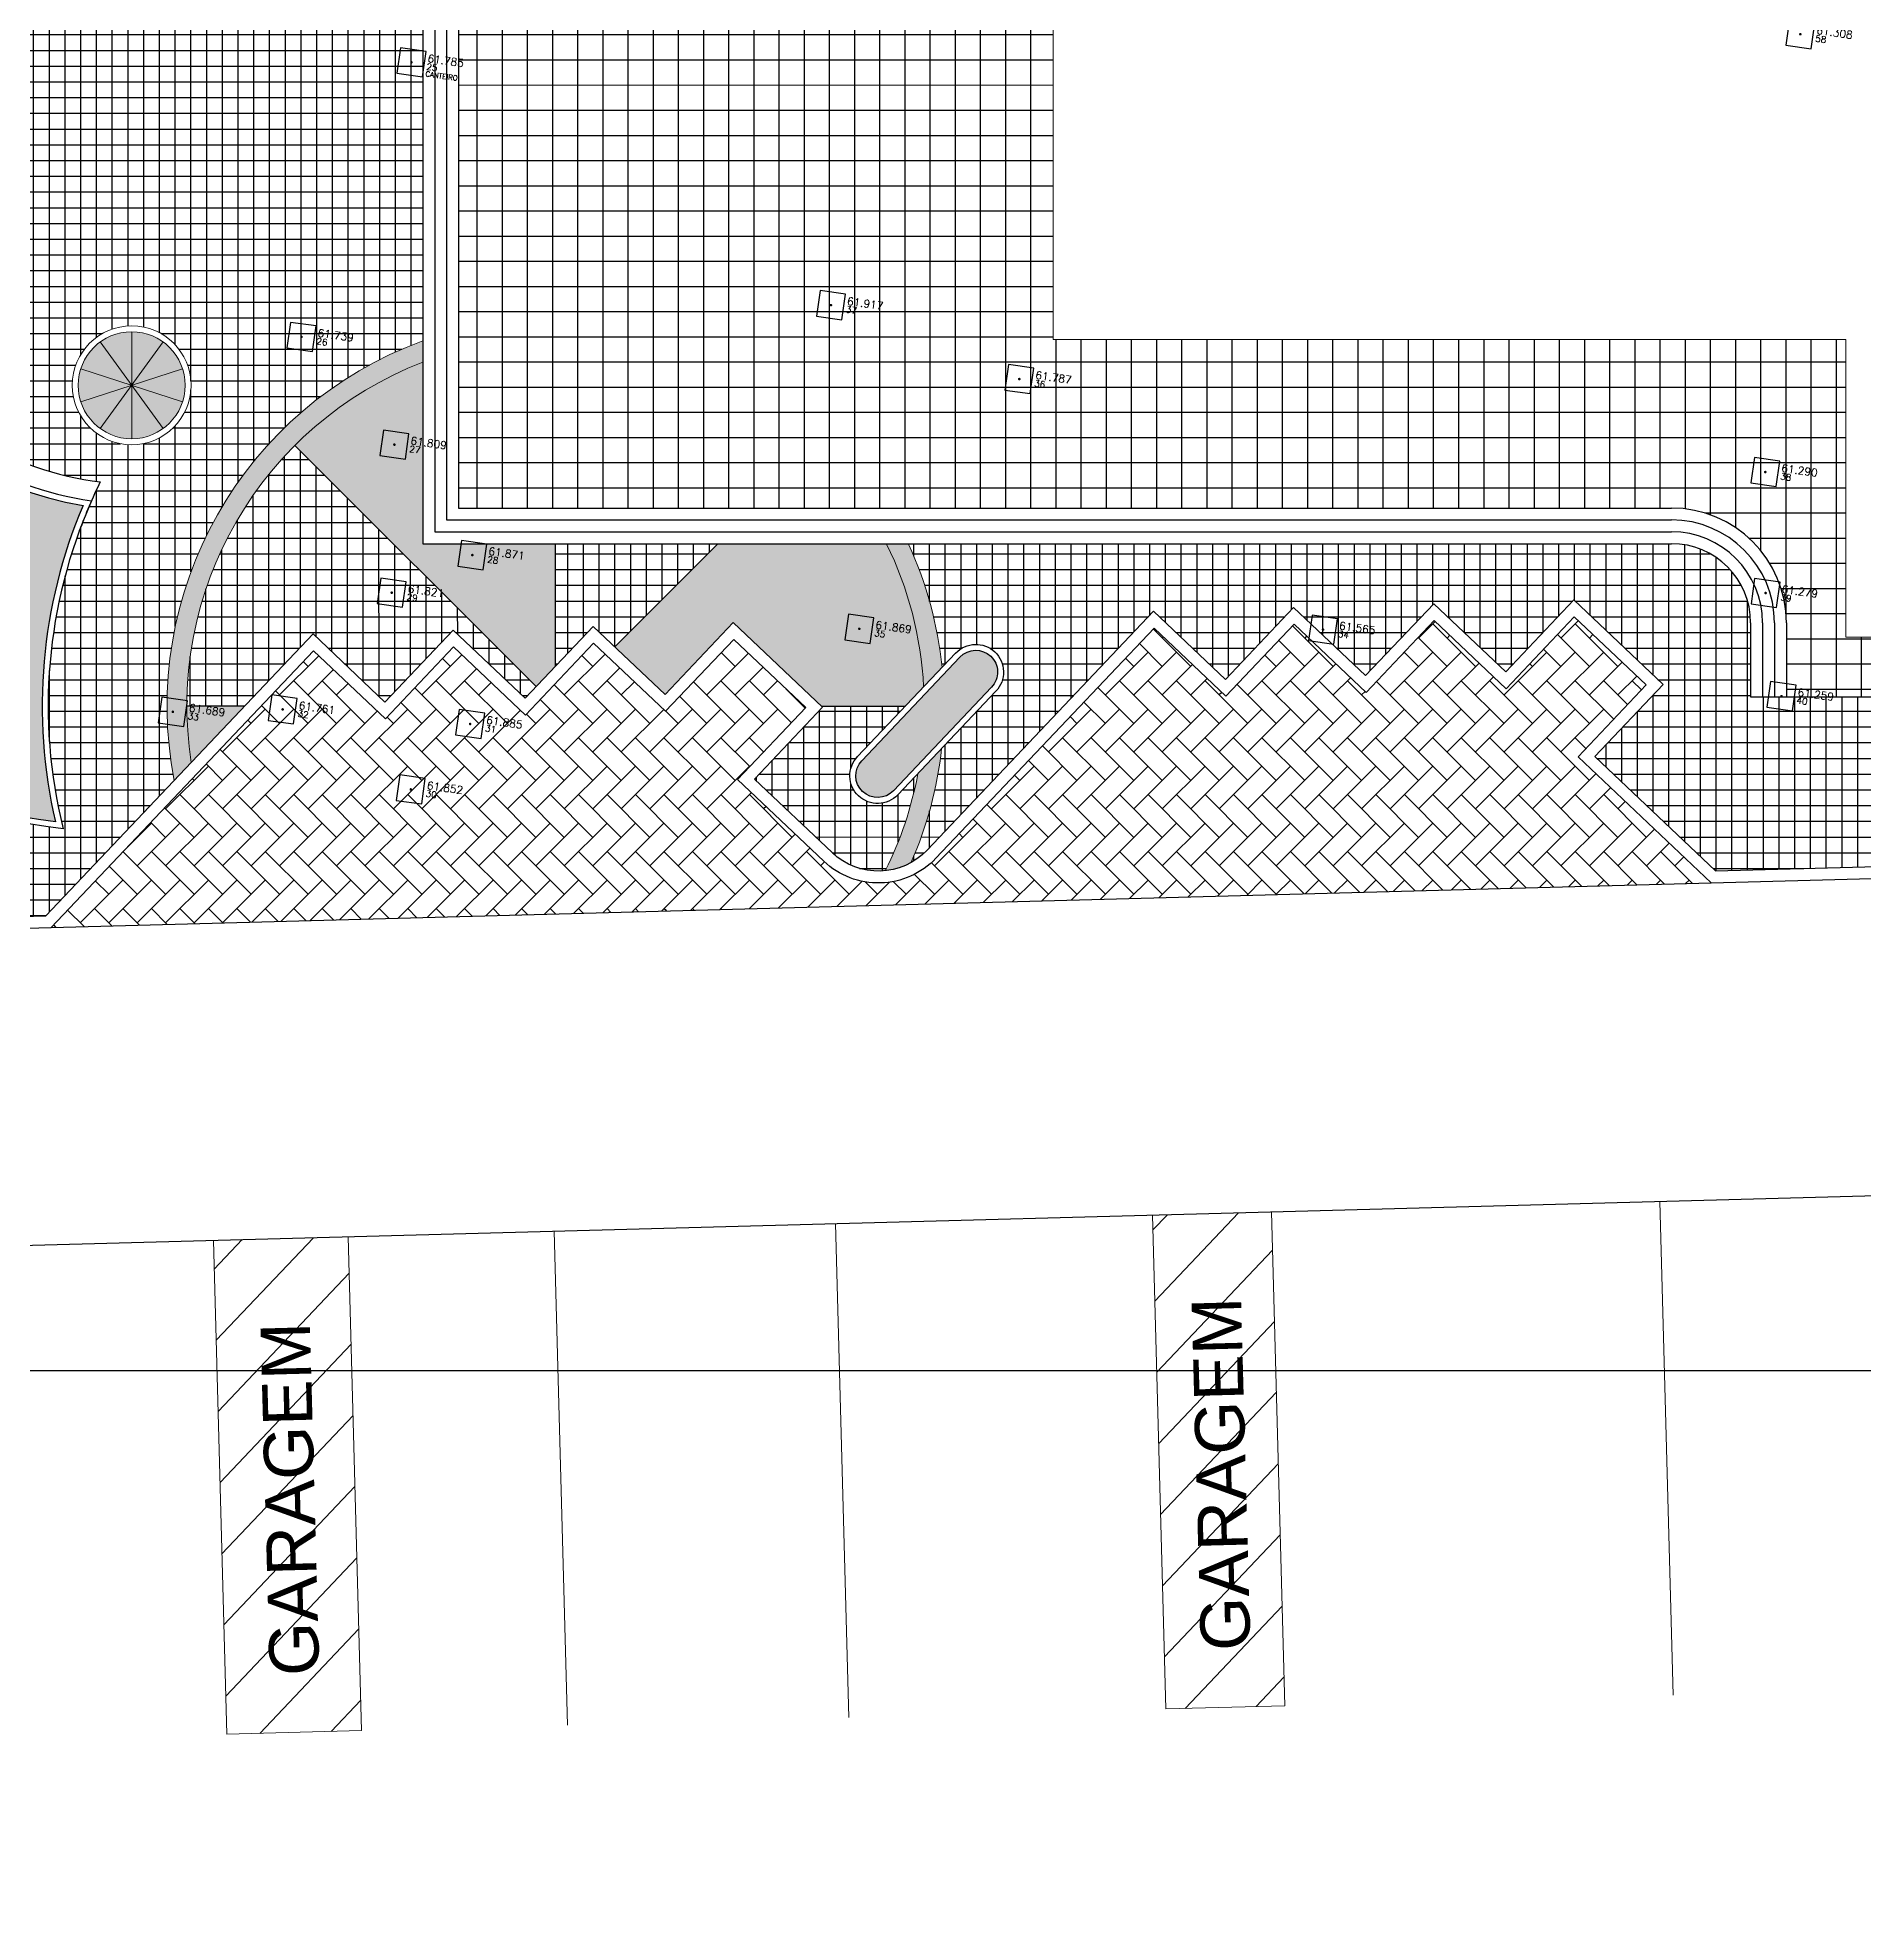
# Model space of a CAD drawing. Extents: x 387222 to 388513, y 9633222 to 9634061.
# Drawn here: x 387262.07 to 387308.14, y 9633401.35 to 9633448.41 of the extents above; entities that cross this region are included whole.
import ezdxf

# ---------------------------------------------------------------- set-up
doc = ezdxf.new("R2010")
doc.units = 0
doc.header["$LTSCALE"] = 0.04921259842519685
doc.header["$PDSIZE"] = -2.5
for name, color, linetype, lineweight in [('ARQ_ALVENARIA', 1, 'Continuous', 0), ('ARQ_PISO', 7, 'Continuous', 13), ('Layout', 8, 'Continuous', 13), ('PAISAGISMO', 73, 'Continuous', 25)]:
    doc.layers.add(name, color=color, linetype=linetype, lineweight=lineweight)
for name, color, linetype in [('BANCO', 2, 'Continuous'), ('Camada 1', 7, 'Continuous'), ('LIMESTONE', 8, 'Continuous'), ('MEIO-FIO', 3, 'Continuous'), ('P01', 22, 'Continuous'), ('P04', 41, 'Continuous'), ('P08', 8, 'Continuous'), ('P2', 2, 'Continuous'), ('PT-COTA', 2, 'Continuous'), ('PT-DESC', 9, 'Continuous'), ('PT-PONTO', 1, 'Continuous')]:
    doc.layers.add(name, color=color, linetype=linetype)
doc.styles.add('ROMANS', font='ROMANS.shx')
doc.styles.add('T7', font='arial.ttf')
pattern_1 = [(45, (51.49700812640367, 57.11181779764593), (-0.8980256121069153, 0.8980256121069154), [])]
pattern_2 = [(90, (-500, 0), (-0.396875, 1.124255375002021e-16), []), (180, (-500, 0), (-1.367271224207824e-16, -0.396875), [])]

# ---------------------------------------------------------------- blocks, each defined once
blk = doc.blocks.new('A$C21EC3EFD')
at = {"layer": 'Layout'}
h = blk.add_hatch(dxfattribs=at)
h.set_pattern_fill('LINE', color=256, scale=0.4, angle=45, style=0)
h.set_pattern_definition(pattern_1)
h.paths.add_polyline_path([(25.50000022712629, 12.4628759752959), (22.10000022716122, 12.4628759752959), (22.10000022716122, 7.264316082000732e-08), (25.50000022712629, 7.264316082000732e-08)])
h = blk.add_hatch(dxfattribs=at)
h.set_pattern_fill('LINE', color=256, scale=0.4, angle=45, style=0)
h.set_pattern_definition(pattern_1)
h.paths.add_polyline_path([(48.80000022717286, 12.4628759752959), (45.80000022717286, 12.4628759752959), (45.80000022717286, 7.264316082000732e-08), (48.80000022717286, 7.264316082000732e-08)])
for p, q in [((2.271262928843498e-07, 12.4628759752959), (90.00000022712629, 12.4628759752959)), ((22.10000022716122, 12.4628759752959), (22.10000022716122, 7.264316082000732e-08)), ((25.50000022712629, 12.4628759752959), (25.50000022712629, 7.264316082000732e-08)), ((30.70000022713793, 12.4628759752959), (30.70000022713793, 7.264316082000732e-08)), ((37.80000022717286, 12.4628759752959), (37.80000022717286, 7.264316082000732e-08)), ((45.80000022717286, 12.4628759752959), (45.80000022717286, 7.264316082000732e-08)), ((48.80000022717286, 12.4628759752959), (48.80000022717286, 7.264316082000732e-08)), ((58.60000022716122, 12.4628759752959), (58.60000022716122, 7.264316082000732e-08)), ((25.50000022712629, 7.264316082000732e-08), (22.10000022716122, 7.264316082000732e-08)), ((48.80000022717286, 7.264316082000732e-08), (45.80000022717286, 7.264316082000732e-08))]:
    blk.add_line(p, q, dxfattribs=at)
at = {"layer": 'Layout', "char_height": 1.25, "width": 15.72225240717143, "attachment_point": 1, "rotation": 90, "style": 'T7'}
for insert in [(23.22481494984822, 1.425739606842399), (46.72481494984822, 1.425739606842399)]:
    blk.add_mtext('GARAGEM', dxfattribs=dict(at, insert=insert))
blk = doc.blocks.new('MARCO')
at = {"color": 3}
blk.add_lwpolyline([(-2.5, -2.5), (2.5, -2.5), (2.5, 2.5), (-2.5, 2.5)], close=True, dxfattribs=at)
at = {"color": 1, "const_width": 0.25}
blk.add_lwpolyline([(-0.125, 0, 1), (0.125, 0, 1)], format="xyb", close=True, dxfattribs=at)
blk.add_point((0, 0))
at = {"layer": 'PT-COTA', "style": 'ROMANS'}
blk.add_attdef('COTA', (3.004277220703923, 0.5), '', height=1.5, dxfattribs=at)
at = {"layer": 'PT-DESC', "style": 'ROMANS', "flags": 8}
blk.add_attdef('DESC', (3.004277220703923, -2.3), '', height=1, dxfattribs=at)
at = {"layer": 'PT-PONTO', "style": 'ROMANS'}
blk.add_attdef('PONTO', (3.004277220703923, -1), '', height=1.25, dxfattribs=at)

msp = doc.modelspace()

# ---------------------------------------------------------------- hatches: boundary and pattern name
at = {"layer": 'Camada 1'}
h = msp.add_hatch(dxfattribs=at)
h.set_pattern_fill('ANSI37', color=256, scale=0.2, angle=45)
h.set_pattern_definition([(90, (0, 0), (-0.635, 1.110223024625157e-16), []), (180, (0, 0), (-1.110223024625157e-16, -0.635), [])])
h.paths.add_polyline_path([(387325.1927362485, 9633454.784076395), (387317.1927362485, 9633454.784076395), (387317.1927362485, 9633459.794076394), (387306.1927362485, 9633459.794076394), (387306.1927362485, 9633455.934076395), (387272.6927362484, 9633455.934076395), (387272.6927362485, 9633436.534076395), (387303.2927362483, 9633436.534076395, -0.4142135623730952), (387306.1927362485, 9633433.634076394), (387306.1927362485, 9633431.774076395), (387317.1927362485, 9633431.774076395), (387317.1927362485, 9633436.784076395), (387325.1927362485, 9633436.784076395)])
h.paths.add_polyline_path([(387287.6927362485, 9633450.784076395), (387307.6927362485, 9633450.784076395), (387307.6927362485, 9633458.294076394), (387315.6927362485, 9633458.294076394), (387315.6927362485, 9633453.284076395), (387323.6927362485, 9633453.284076395), (387323.6927362485, 9633438.284076395), (387315.6927362485, 9633438.284076395), (387315.6927362485, 9633433.274076395), (387307.6927362485, 9633433.274076395), (387307.6927362485, 9633440.784076395), (387287.6927362485, 9633440.784076395)], flags=16)
at = {"layer": 'LIMESTONE'}
h = msp.add_hatch(color=256, dxfattribs=at)
h.dxf.hatch_style = 1
h.paths.add_polyline_path([(387264.4482935452, 9633439.630642263), (387263.1643672482, 9633439.21346932, 0.1583844403245245), (387263.6547834546, 9633438.53846932)])
h.paths.add_polyline_path([(387263.6547834546, 9633440.722815206, 0.1583844403245184), (387263.1643672482, 9633440.047815206), (387264.4482935452, 9633439.630642263)])
h.paths.add_polyline_path([(387264.4482935452, 9633439.630642263), (387265.2418036358, 9633440.722815206, 0.158384440324538), (387264.4482935452, 9633440.980642263)])
h.paths.add_polyline_path([(387265.7322198422, 9633439.21346932, 0.07870170682461895), (387265.7982935452, 9633439.630642263, 0.07870170682461643), (387265.7322198422, 9633440.047815206), (387264.4482935452, 9633439.630642263)])
h.paths.add_polyline_path([(387264.4482935452, 9633438.280642264, 0.158384440324538), (387265.2418036358, 9633438.53846932), (387264.4482935452, 9633439.630642263)])
at = {"layer": 'P01'}
h = msp.add_hatch(color=256, dxfattribs=at)
h.dxf.hatch_style = 1
h.paths.add_polyline_path([(387264.4482935452, 9633439.630642263), (387263.6547834546, 9633438.53846932, 0.1583844403245578), (387264.4482935452, 9633438.280642264)])
h.paths.add_polyline_path([(387264.4482935452, 9633439.630642263), (387263.1643672482, 9633440.047815206, 0.07870170682461641), (387263.0982935452, 9633439.630642263, 0.07870170682460889), (387263.1643672482, 9633439.21346932)])
h.paths.add_polyline_path([(387264.4482935452, 9633440.980642263, 0.1583844403245562), (387263.6547834546, 9633440.722815206), (387264.4482935452, 9633439.630642263)])
h.paths.add_polyline_path([(387265.7322198422, 9633440.047815206, 0.1583844403245367), (387265.2418036358, 9633440.722815206), (387264.4482935452, 9633439.630642263)])
h.paths.add_polyline_path([(387265.7322198422, 9633439.21346932), (387264.4482935452, 9633439.630642263), (387265.2418036358, 9633438.53846932, 0.1583844403245341)])
h = msp.add_hatch(color=256, dxfattribs=at)
h.dxf.hatch_style = 1
h.paths.add_polyline_path([(387271.7927362485, 9633440.213919457), (387271.7927362485, 9633440.747830389, 0.3691668505110905), (387265.5215629139, 9633429.663170518), (387265.9500362785, 9633430.115346108, -0.3526266881533637)])
h = msp.add_hatch(color=256, dxfattribs=at)
h.dxf.hatch_style = 1
h.paths.add_polyline_path([(387283.4897690955, 9633435.634076394), (387279.2373060064, 9633435.634076394), (387276.63633115, 9633433.033101538), (387277.9066063815, 9633431.82941183), (387279.6261720686, 9633433.644100191), (387281.8493727494, 9633431.53743566), (387283.9671113321, 9633431.53743566), (387284.4279410361, 9633432.023757473, 0.1013039007505243)])
h.paths.add_polyline_path([(387275.1406652723, 9633435.634076394), (387271.7927362485, 9633435.634076394), (387271.7927362485, 9633440.213919457, 0.1046643056418039), (387268.5645722125, 9633438.11352872), (387274.6503917827, 9633432.02770915), (387275.1406652723, 9633432.545103515)])
h.paths.add_polyline_path([(387267.2975824758, 9633431.53743566), (387265.8406652737, 9633431.53743566, 0.0383976352481195), (387265.9500362785, 9633430.115346108)])
h = msp.add_hatch(color=256, dxfattribs=at)
h.dxf.hatch_style = 1
h.paths.add_polyline_path([(387284.0433353577, 9633435.634076394), (387283.4897690955, 9633435.634076394, -0.1013039007505243), (387284.4279410361, 9633432.023757473), (387284.8919440917, 9633432.513428178, 0.08306859149424513)])
h.paths.add_polyline_path([(387284.882099461, 9633430.467641288), (387284.2837345646, 9633429.836176135, -0.06989204740113011), (387283.4611918615, 9633427.383059971, 0.1008589538939045), (387284.1089375035, 9633427.586474601, 0.07654543798193551)])
at = {"layer": 'P04'}
h = msp.add_hatch(dxfattribs=at)
h.set_pattern_fill('NET', color=256, scale=0.125, angle=89.99999999999999)
h.set_pattern_definition(pattern_2)
h.paths.add_polyline_path([(387282.7588507704, 9633430.262336724), (387283.9671113321, 9633431.53743566), (387281.8493727494, 9633431.53743566), (387281.8763856363, 9633431.51183874), (387280.1568199493, 9633429.69715038), (387282.1166833788, 9633427.840019437, 0.2188295734509371), (387283.4611918615, 9633427.383059971, 0.06989204740112989), (387284.2837345646, 9633429.836176135), (387283.7750762528, 9633429.29937994, -0.4142135623829092), (387282.7854851193, 9633429.27274559, -0.414213562315789)])
h.paths.add_polyline_path([(387279.2373060064, 9633435.634076394), (387275.1406652723, 9633435.634076394), (387275.1406652723, 9633432.545103515), (387276.0919180205, 9633433.548977518), (387276.63633115, 9633433.033101538)])
h.paths.add_polyline_path([(387268.5645722125, 9633438.11352872, 0.1989123672698476), (387265.8406652737, 9633431.53743566), (387267.2975824758, 9633431.53743566), (387269.0234099241, 9633433.35873217), (387270.8380982852, 9633431.639166482), (387272.5576639723, 9633433.453854844), (387274.3723523334, 9633431.734289156), (387274.6503917827, 9633432.02770915)])
at = {"layer": 'P08'}
h = msp.add_hatch(dxfattribs=at)
h.set_pattern_fill('NET', color=256, scale=0.125, angle=89.99999999999999)
h.set_pattern_definition([(90, (-650, 0), (-0.396875, 1.124255375002021e-16), []), (180, (-650, 0), (-1.367271224207824e-16, -0.396875), [])])
h.paths.add_polyline_path([(387271.7927362485, 9633455.934076395), (387306.1927362485, 9633455.934076395), (387306.1927362485, 9633456.544459647, 0.02944268340605532), (387302.6186062387, 9633458.70661782, -0.1363808067785937), (387300.7916207581, 9633457.587980604), (387300.654260195, 9633458.068742577, -0.05192841485477902), (387299.9402329267, 9633457.942838019), (387292.8341629216, 9633457.439083038, -0.8113683672223143), (387291.7588567454, 9633461.202654658), (387293.3564590949, 9633462.046252094, 0.1038389372106001), (387278.7686237071, 9633462.046252096), (387280.3662260603, 9633461.202654656, -0.8113683672938856), (387279.290919877, 9633457.439083029), (387272.1848498732, 9633457.942838019, -0.05191687334441467), (387271.4709775524, 9633458.068698311), (387271.3336296367, 9633457.587980604, -0.1363859629840698), (387269.5065889307, 9633458.706677064, 0.07519656847094676), (387260.9602506745, 9633452.405935492, -0.5561830582017452), (387245.2427362485, 9633456.082068646), (387245.2427362485, 9633429.589537188, 0.4221168746453512), (387249.0422838404, 9633425.890876582), (387262.2847371898, 9633426.24729056), (387265.5215629139, 9633429.663170518, -0.3691668505024755), (387271.7927362485, 9633440.747830389)])
h.paths.add_polyline_path([(387265.9482935452, 9633439.630642263, -1), (387262.9482935452, 9633439.630642263, -1)], flags=16)
h.paths.add_polyline_path([(387261.5875645138, 9633441.965096159, -1), (387258.5875645138, 9633441.965096159, -1)], flags=16)
h.paths.add_polyline_path([(387257.6938439839, 9633446.8299596, -1), (387260.6938439839, 9633446.8299596, -1)], flags=16)
h.paths.add_polyline_path([(387263.6568850536, 9633437.191000177, 0.02626605144368525), (387263.1274201766, 9633435.955799853, 0.1503286175189367), (387262.7210769485, 9633428.440045485, -0.07182299030216513), (387258.0249618753, 9633429.687201425), (387257.9849340687, 9633429.595557831, -0.002193014109551117), (387257.8472106581, 9633429.654994313), (387257.8071844005, 9633429.563354263, -0.1890008172567053), (387248.9296122422, 9633438.44092642), (387249.0212522909, 9633438.480952676, -0.002193014098706067), (387248.9618158107, 9633438.618676087), (387249.0534594072, 9633438.658703893, -0.145880219122279), (387247.9556706361, 9633448.30961698, 0.1708711314614216), (387256.1097320872, 9633446.75366324, 0.01063358598086923), (387256.6335807301, 9633446.844225703, 0.4318267828275869)], flags=16)
h.paths.add_polyline_path([(387280.7167054677, 9633461.487253604), (387280.6716373718, 9633461.783851894, -0.001255657241543384), (387280.8448902913, 9633461.810494449), (387280.8294472165, 9633461.910201933, -0.02495935079372842), (387284.3040740612, 9633462.259437535), (387284.3091434963, 9633462.158669282, -0.001074502406222253), (387284.4589702525, 9633462.165883986), (387284.4740436873, 9633461.866260108, 0.001083818958680801), (387284.3242167918, 9633461.859048195), (387284.3291962203, 9633461.760069057, 0.0249567611774936), (387280.904560032, 9633461.415875932), (387280.8897430321, 9633461.513866344, 0.001264973771816032)], flags=16)
h.paths.add_polyline_path([(387287.6512067387, 9633461.866260106), (387287.6662801756, 9633462.165883986, -0.001074502168155661), (387287.8161068985, 9633462.158669282), (387287.8211763336, 9633462.259437535, -0.02495935079372838), (387291.2958031783, 9633461.910201933), (387291.2803601034, 9633461.810494449, -0.001255657479857081), (387291.4536130555, 9633461.783851886), (387291.4085449579, 9633461.487253599, 0.001264973997836728), (387291.2355073626, 9633461.513866344), (387291.2206903628, 9633461.415875932, 0.02495676117749368), (387287.7960541745, 9633461.760069057), (387287.801033603, 9633461.859048193, 0.001083818733116708)], flags=16)
h = msp.add_hatch(dxfattribs=at)
h.set_pattern_fill('NET', color=256, scale=0.125, angle=89.99999999999999)
h.set_pattern_definition(pattern_2)
h.paths.add_polyline_path([(387305.2927362485, 9633433.634076394, 0.414213562373095), (387303.2927362485, 9633435.634076394), (387284.0433353577, 9633435.634076394, -0.08306859149424511), (387284.8919440917, 9633432.513428178), (387285.2350253597, 9633432.875487965, -0.4142135624871432), (387286.2246164934, 9633432.902122313, -0.4142135624051944), (387286.2512508421, 9633431.912531178), (387284.882099461, 9633430.467641288, -0.07654543798193555), (387284.1089375035, 9633427.586474601, 0.07689744929396074), (387284.5199761318, 9633427.904702855), (387290.2289342131, 9633433.929468215), (387292.0436225741, 9633432.209902527), (387293.7631882612, 9633434.024590887), (387295.5778766223, 9633432.305025201), (387297.2974423093, 9633434.119713562), (387299.1121306705, 9633432.400147874), (387300.8316963575, 9633434.214836236), (387303.0819099253, 9633432.082574783), (387301.3623442382, 9633430.267886423), (387304.4088839561, 9633427.381040793), (387321.5584497984, 9633427.84261274, 0.06387474529640284), (387320.2732329391, 9633436.784076395), (387317.1927362485, 9633436.784076395), (387317.1927362485, 9633431.774076395), (387305.2927362485, 9633431.774076395)])
h = msp.add_hatch(dxfattribs=at)
h.set_pattern_fill('AR-HBONE', color=256, scale=0.005, angle=90)
h.set_pattern_definition([(135, (-500, 0), (-0.7184204896855323, 1.150448412327731e-16), [1.524, -0.508]), (225, (-500.35921, 0.35921), (-0.7184204896855323, 1.150448412327731e-16), [1.524, -0.508])])
h.paths.add_polyline_path([(387300.9382337524, 9633430.256471701), (387302.6577994394, 9633432.071160063), (387300.8431110784, 9633433.79072575), (387299.1235453913, 9633431.976037389), (387297.3088570302, 9633433.695603076), (387295.5892913432, 9633431.880914714), (387293.7746029821, 9633433.600480402), (387292.055037295, 9633431.785792042), (387290.2403489339, 9633433.505357727), (387284.7377387356, 9633427.698354973, -0.414213562305381), (387281.9103354974, 9633427.622256834), (387279.7327094635, 9633429.685735658), (387281.4522751506, 9633431.500424018), (387279.6375867895, 9633433.219989706), (387277.9180211024, 9633431.405301346), (387276.1033327413, 9633433.124867031), (387274.3837670542, 9633431.310178671), (387272.5690786932, 9633433.029744359), (387270.8495130061, 9633431.215055997), (387269.034824645, 9633432.934621684), (387262.4170277002, 9633425.950742451), (387304.2927362958, 9633427.0778061)])
at = {"layer": 'PAISAGISMO', "ltscale": 0.5}
h = msp.add_hatch(color=256, dxfattribs=at)
h.dxf.hatch_style = 1
h.paths.add_polyline_path([(387255.930581386, 9633446.5765572, -0.1623617220810452), (387248.0672594591, 9633448.073251251, 0.1426324580076627), (387249.1909248813, 9633438.71874564), (387249.236746726, 9633438.738759562, 0.002232176207529559), (387249.2961724391, 9633438.60103145), (387249.38781249, 9633438.64105771, 0.1890008172445109), (387258.0073156898, 9633430.02155451), (387257.967289432, 9633429.92991446, 0.002232176228120877), (387258.105017545, 9633429.870488746, 0.06848568246743035), (387262.5246411882, 9633428.615375372, -0.1585910498596318), (387263.2206197954, 9633436.598563567, -0.4068648909465942)])
h = msp.add_hatch(color=256, dxfattribs=at)
h.dxf.hatch_style = 1
edge = h.paths.add_edge_path()
edge.add_arc((387285.7431381007, 9633432.394009572), 0.5500000002302778, -43.45828506393269, 46.54171493281939, ccw=False)
edge.add_line((387286.1423695405, 9633432.01570512), (387283.666194951, 9633429.40255388))
edge.add_arc((387283.2669635119, 9633429.780858332), 0.5500000001791674, 226.5417149372209, 316.54171489435936, ccw=False)
edge.add_arc((387283.266963511, 9633429.780858332), 0.5499999995896897, 136.5417150101831, 226.5417150032436, ccw=False)
edge.add_line((387282.8677320722, 9633430.159162782), (387285.3439066616, 9633432.772314023))
edge.add_arc((387285.7431381007, 9633432.394009573), 0.5499999988979911, 46.54171479935388, 136.5417150352079, ccw=False)

# ---------------------------------------------------------------- linework, layer by layer
msp.add_lwpolyline([(387358.9517112991, 9633414.76413763), (387234.9517112991, 9633414.76413763), (387234.9517112991, 9633478.76413763), (387358.9517112991, 9633478.76413763)], close=True)
for p in [(387271.5069341494, 9633447.776240557, 61.7855034), (387282.089946796, 9633441.651891192), (387268.7314202974, 9633440.850030595, 61.7386475), (387286.8412479816, 9633439.786542114, 61.8069496), (387271.0762174579, 9633438.1323339, 61.8095207), (387305.6615894514, 9633437.441255683, 61.2902908), (387273.0428937015, 9633435.34600004, 61.8707466), (387271.0083359955, 9633434.39795635, 61.8212204), (387305.665575254, 9633434.392562034, 61.2788887), (387282.805620213, 9633433.486595945), (387294.5039567496, 9633433.46580387), (387306.0718058664, 9633431.787852272, 61.2590065), (387265.4864407247, 9633431.393654954, 61.6888351), (387268.2572439222, 9633431.453671243, 61.7605476), (387272.9868851833, 9633431.085750822, 61.8848419), (387271.4891519516, 9633429.435480949, 61.8518143)]:
    msp.add_point(p)
at = {"layer": 'ARQ_ALVENARIA'}
msp.add_lwpolyline([(387307.6927362485, 9633433.274076395), (387307.6927362485, 9633440.784076395), (387287.6927362485, 9633440.784076395), (387287.6927362485, 9633450.784076395), (387307.6927362485, 9633450.784076395), (387307.6927362485, 9633458.294076394), (387315.6927362485, 9633458.294076394), (387315.6927362485, 9633453.284076395), (387323.6927362485, 9633453.284076395), (387323.6927362485, 9633438.284076395), (387315.6927362485, 9633438.284076395), (387315.6927362485, 9633433.274076395)], close=True, dxfattribs=at)
at = {"layer": 'ARQ_PISO'}
for points in [[(387264.4482935452, 9633440.980642263), (387264.4482935452, 9633438.280642264)], [(387263.6547834546, 9633440.722815206), (387265.2418036358, 9633438.53846932)], [(387263.6547834546, 9633438.53846932), (387265.2418036358, 9633440.722815206)], [(387263.1643672482, 9633440.047815206), (387265.7322198422, 9633439.21346932)], [(387263.1643672482, 9633439.21346932), (387265.7322198422, 9633440.047815206)]]:
    msp.add_lwpolyline(points, dxfattribs=at)
for radius in [1.5, 1.35]:
    msp.add_circle((387264.4482935452, 9633439.630642263), radius, dxfattribs=at)
for radius, start, end in [(9.8, 109.9759338508612, 191.025832006026), (9.3, 111.0997273364467, 188.7957687012044), (9.3, 2.997516540435123, 26.06711902123594), (9.8, 5.715623117862396, 24.64559134215027), (9.8, 336.2241698588579, 353.732949520464), (9.3, 333.4673920453025, 349.4594634525244)]:
    msp.add_arc((387275.1406652737, 9633431.53743565), radius, start, end, dxfattribs=at)
at = {"layer": 'BANCO'}
for centre, radius, start, end in [((387264.6917007618, 9633445.32544278), 8.200000000843504, 169.3261907218426, 262.7501115621941), ((387275.1406652759, 9633431.53743565), 12.80000000158213, 153.7885770614755, 159.8069288535463)]:
    msp.add_arc(centre, radius, start, end, dxfattribs=at)
at = {"layer": 'Camada 1'}
for points in [[(387274.6503917819, 9633432.02770915), (387268.5645722129, 9633438.11352872)], [(387275.1406652723, 9633432.545103515), (387275.1406652723, 9633435.634076394)], [(387276.6363311503, 9633433.033101538), (387279.2373060064, 9633435.634076394)], [(387267.2975824758, 9633431.53743566), (387265.8406652737, 9633431.53743566)], [(387281.8493727494, 9633431.53743566), (387283.9671113321, 9633431.53743566)]]:
    msp.add_lwpolyline(points, dxfattribs=at)
at = {"layer": 'MEIO-FIO'}
for points in [[(387333.4427362485, 9633453.394900776), (387333.4427362485, 9633464.394900778, 0.4162132811291851), (387329.4154459137, 9633468.394807681), (387248.9154459137, 9633467.845576912, 0.4122166672577791), (387244.9427362485, 9633463.845670009), (387244.9427362485, 9633429.589537188, 0.4221168745665058), (387249.0503552658, 9633425.590985183), (387262.417027701, 9633425.950742451)], [(387333.1427362485, 9633453.694900777), (387333.1427362485, 9633464.394900778, 0.4162132811301987), (387329.4174926889, 9633468.094814664), (387248.9174926889, 9633467.545583894, 0.4122166672672322), (387245.2427362485, 9633463.845670009), (387245.2427362485, 9633429.589537188, 0.4221168746638395), (387249.0422838395, 9633425.890876582), (387262.2847371891, 9633426.24729056)], [(387304.2927362961, 9633427.0778061), (387329.550355269, 9633427.757602219, 0.4063541719635154), (387333.4427362485, 9633431.756154224), (387333.4427362485, 9633437.056735158)], [(387304.4088839552, 9633427.381040793), (387329.5422838427, 9633428.05749362, 0.4063541720594977), (387333.1427362485, 9633431.756154224), (387333.1427362485, 9633436.756735157)], [(387304.4088839561, 9633427.381040793), (387301.3623442382, 9633430.267886423), (387303.0819099253, 9633432.082574783), (387300.8316963575, 9633434.214836236), (387299.1121306705, 9633432.400147874), (387297.2974423093, 9633434.119713562), (387295.5778766223, 9633432.305025201), (387293.7631882612, 9633434.024590887), (387292.0436225741, 9633432.209902527), (387290.2289342131, 9633433.929468215), (387284.519976132, 9633427.904702855, -0.414213562373107), (387282.1166833792, 9633427.840019437), (387280.1568199493, 9633429.69715038), (387281.8763856363, 9633431.51183874), (387279.6261720686, 9633433.644100191), (387277.9066063815, 9633431.82941183), (387276.0919180205, 9633433.548977518), (387274.3723523334, 9633431.734289156), (387272.5576639723, 9633433.453854844), (387270.8380982852, 9633431.639166482), (387269.0234099241, 9633433.35873217), (387262.2847371898, 9633426.24729056)], [(387304.2927362958, 9633427.0778061), (387300.9382337524, 9633430.256471701), (387302.6577994394, 9633432.071160063), (387300.8431110784, 9633433.79072575), (387299.1235453913, 9633431.976037389), (387297.3088570302, 9633433.695603076), (387295.5892913432, 9633431.880914714), (387293.7746029821, 9633433.600480402), (387292.055037295, 9633431.785792042), (387290.2403489339, 9633433.505357727), (387284.7377387353, 9633427.698354973, -0.4142135623731084), (387281.9103354968, 9633427.622256834), (387279.7327094635, 9633429.685735658), (387281.4522751506, 9633431.500424018), (387279.6375867895, 9633433.219989706), (387277.9180211024, 9633431.405301346), (387276.1033327413, 9633433.124867031), (387274.3837670542, 9633431.310178671), (387272.5690786932, 9633433.029744359), (387270.8495130061, 9633431.215055997), (387269.034824645, 9633432.934621684), (387262.4170277002, 9633425.950742451)], [(387286.2246164934, 9633432.902122313, -0.4142135623730964), (387286.2512508421, 9633431.912531178), (387283.7750762528, 9633429.29937994, -0.4142135623730878), (387282.7854851193, 9633429.27274559), (387282.7854851193, 9633429.27274559, -0.4142135623731028), (387282.7588507705, 9633430.262336724), (387285.2350253599, 9633432.875487965, -0.4142135623730864), (387286.2246164934, 9633432.902122313), (387286.2246164934, 9633432.902122313)], [(387244.8764225347, 9633401.35059427), (387244.4427362485, 9633417.464076394), (387329.4119663819, 9633419.75098058, -0.414213562379793), (387333.5181374087, 9633415.860047596), (387333.8442046726, 9633403.745117476)]]:
    msp.add_lwpolyline(points, format="xyb", dxfattribs=at)
for points in [[(387247.9556706361, 9633448.30961698, 0.1708711314478036), (387256.1097320872, 9633446.75366324, 0.4200800844791432), (387263.4352900027, 9633436.716643095, 0.1667654243059636), (387262.7210769485, 9633428.440045485, -0.43197954535864)], [(387262.5246411882, 9633428.615375372, -0.4244552240805546), (387248.0672594591, 9633448.073251251, 0.1623617220810452), (387255.930581386, 9633446.5765572, 0.4068648909465941), (387263.2206197954, 9633436.598563567, 0.1585910498596318)], [(387286.1214425522, 9633432.793241011, -0.4142135623731202), (387286.1423695405, 9633432.01570512), (387283.666194951, 9633429.40255388, -0.4142135623730631), (387282.8886590605, 9633429.381626893, -0.4142135623731041), (387282.8677320722, 9633430.159162782), (387285.3439066616, 9633432.772314023, -0.4142135623730631)]]:
    msp.add_lwpolyline(points, format="xyb", close=True, dxfattribs=at)
at = {"layer": 'P08'}
msp.add_lwpolyline([(387262.4170277002, 9633425.950742451), (387304.2927362958, 9633427.0778061)], dxfattribs=at)
at = {"layer": 'P2'}
for p, q in [((387271.7927362485, 9633455.934076395), (387271.7927362485, 9633435.634076394)), ((387272.0927362485, 9633455.934076395), (387272.0927362485, 9633435.934076393)), ((387272.3927362484, 9633455.934076395), (387272.3927362485, 9633436.234076394)), ((387272.6927362484, 9633455.934076395), (387272.6927362485, 9633436.534076395)), ((387272.6927362485, 9633436.534076395), (387303.2927362485, 9633436.534076395)), ((387272.0927362485, 9633435.934076395), (387303.2927362485, 9633435.934076395)), ((387272.3927362485, 9633436.234076394), (387303.2927362485, 9633436.234076394)), ((387271.7927362485, 9633435.634076394), (387303.2927362485, 9633435.634076394)), ((387305.2927362485, 9633433.634076394), (387305.2927362485, 9633431.774076395)), ((387305.5927362485, 9633433.634076394), (387305.5927362485, 9633431.774076395)), ((387305.8927362485, 9633433.634076394), (387305.8927362485, 9633431.774076395)), ((387306.1927362485, 9633433.634076394), (387306.1927362485, 9633431.774076395)), ((387305.2927362485, 9633431.774076395), (387317.1927362485, 9633431.774076395))]:
    msp.add_line(p, q, dxfattribs=at)
for radius, start in [(2.9, 0), (2.6, 0), (2.3, 0), (2, 8.639913181102014e-10)]:
    msp.add_arc((387303.2927362485, 9633433.634076394), radius, start, 90, dxfattribs=at)

# ---------------------------------------------------------------- block references
at = {"xscale": 0.13, "yscale": 0.13, "zscale": 0.13, "rotation": 351.9382576196968}
for p, values in [((387306.5460488631, 9633448.486365387, 61.8069496), {'COTA': '61.308', 'PONTO': '58'}), ((387271.5069341494, 9633447.776240557, 61.7855034), {'COTA': '61.785', 'PONTO': '25', 'DESC': 'CANTEIRO'}), ((387282.089946796, 9633441.651891192), {'COTA': '61.917', 'PONTO': '37'}), ((387268.7314202974, 9633440.850030595, 61.7386475), {'COTA': '61.739', 'PONTO': '26'}), ((387286.8412479816, 9633439.786542114, 61.8069496), {'COTA': '61.787', 'PONTO': '36'}), ((387271.0762174579, 9633438.1323339, 61.8095207), {'COTA': '61.809', 'PONTO': '27'}), ((387305.6615894514, 9633437.441255683, 61.2902908), {'COTA': '61.290', 'PONTO': '38'}), ((387273.0428937015, 9633435.34600004, 61.8707466), {'COTA': '61.871', 'PONTO': '28'}), ((387271.0083359955, 9633434.39795635, 61.8212204), {'COTA': '61.821', 'PONTO': '29'}), ((387305.6692872813, 9633434.38889404, 61.8069496), {'COTA': '61.279', 'PONTO': '39'}), ((387282.805620213, 9633433.486595945), {'COTA': '61.869', 'PONTO': '35'}), ((387294.5039567496, 9633433.46580387), {'COTA': '61.565', 'PONTO': '34'}), ((387306.0718058664, 9633431.787852272, 61.2590065), {'COTA': '61.259', 'PONTO': '40'}), ((387265.4864407247, 9633431.393654954, 61.6888351), {'COTA': '61.689', 'PONTO': '33'}), ((387268.2572439222, 9633431.453671243, 61.7605476), {'COTA': '61.761', 'PONTO': '32'}), ((387272.9868851833, 9633431.085750822, 61.8848419), {'COTA': '61.885', 'PONTO': '31'}), ((387271.4891519516, 9633429.435480949, 61.8518143), {'COTA': '61.852', 'PONTO': '30'})]:
    msp.add_blockref('MARCO', p, dxfattribs=at).add_auto_attribs(values)
at = {"layer": 'Camada 1', "rotation": 1.541714960519049}
msp.add_blockref('A$C21EC3EFD', (387244.7557439574, 9633405.005111683), dxfattribs=at)

doc.saveas('drawing.dxf')
